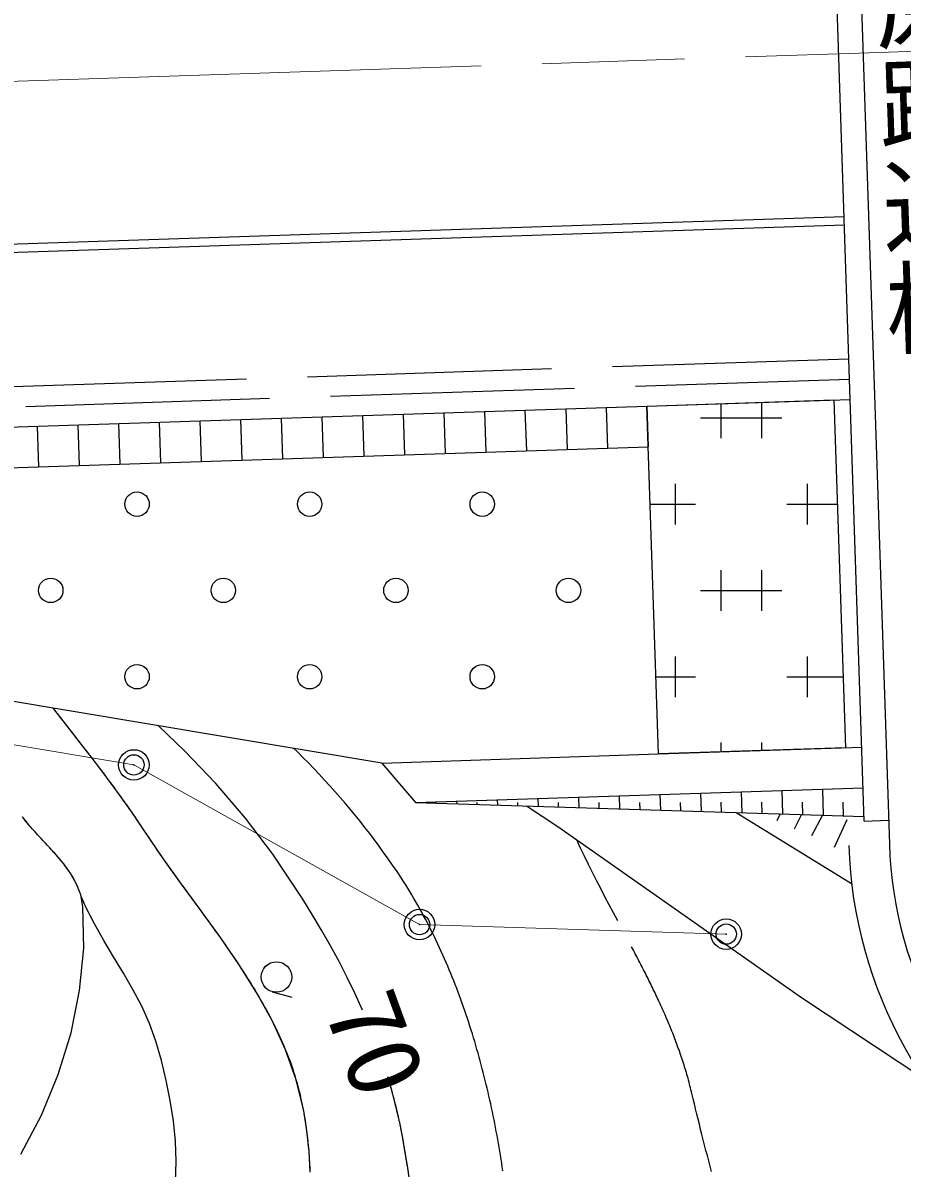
# Model space of a CAD drawing. Units: millimetres, scale not verified. Extents: x 40004 to 680061, y 20002 to 380034.
# Drawn here: x 326028 to 347645, y 257350 to 285508 of the extents above; entities that cross this region are included whole.
import ezdxf
from ezdxf.enums import TextEntityAlignment as Align

# ---------------------------------------------------------------- set-up
doc = ezdxf.new("R2010")
doc.units = ezdxf.units.MM
doc.header["$LTSCALE"] = 1000.09
doc.header["$PDMODE"] = 32
doc.header["$PDSIZE"] = 500
doc.linetypes.add('CHAIN', pattern=[18.5, 12, -1.5, 3.5, -1.5])
doc.linetypes.add('DASHED', pattern=[7.5, 6, -1.5])
for name, color, linetype, lineweight in [('M-BGD', 7, 'Continuous', 25), ('M-BMK', 2, 'CHAIN', 13), ('M-BMK-ROW', 30, 'Continuous', 25)]:
    doc.layers.add(name, color=color, linetype=linetype, lineweight=lineweight)
doc.styles.add('@ＭＳ ゴシック', font='')
doc.styles.add('ＭＳ ゴシック', font='')
doc.styles.get('@ＭＳ ゴシック').set_extended_font_data('@MS Gothic')
doc.styles.get('ＭＳ ゴシック').set_extended_font_data('MS Gothic')

msp = doc.modelspace()

# ---------------------------------------------------------------- linework, layer by layer
at = {"layer": 'M-BGD'}
for p, q in [((346222, 298759), (346835, 280283)), ((346713, 265882), (345634, 298401)), ((261589, 277940), (346220, 280749)), ((261605, 277734), (346226, 280546)), ((346835, 280283), (347332, 265319)), ((341372, 276086), (346369, 276252)), ((341372, 276086), (345969, 276239)), ((345969, 276239), (346253, 267687)), ((266692, 273607), (341372, 276086)), ((337374, 275953), (337407, 274954)), ((338373, 275987), (338406, 274987)), ((339373, 276020), (339406, 275020)), ((340372, 276053), (340405, 275053)), ((341655, 267535), (341372, 276086)), ((341655, 267535), (341372, 276086)), ((341372, 276086), (341405, 275087)), ((343185, 276146), (343185, 275297)), ((344185, 276180), (344185, 275297)), ((329378, 275688), (329411, 274689)), ((330378, 275721), (330411, 274722)), ((331377, 275754), (331410, 274755)), ((332377, 275788), (332410, 274788)), ((333376, 275821), (333409, 274821)), ((334375, 275854), (334409, 274854)), ((335375, 275887), (335408, 274888)), ((336374, 275920), (336407, 274921)), ((342685, 275797), (344685, 275797)), ((326380, 275589), (326413, 274589)), ((327379, 275622), (327412, 274622)), ((328379, 275655), (328412, 274655)), ((259064, 272354), (341405, 275087)), ((342064, 274175), (342064, 273175)), ((345307, 274175), (345307, 273175)), ((341452, 273675), (342564, 273675)), ((344807, 273675), (346054, 273675)), ((343185, 272054), (343185, 271054)), ((344185, 272054), (344185, 271054)), ((342685, 271554), (344685, 271554)), ((342064, 269932), (342064, 268932)), ((345307, 269932), (345307, 268932)), ((341592, 269432), (342564, 269432)), ((344807, 269432), (346195, 269432)), ((334850, 267309), (324993, 268957)), ((343185, 267811), (343185, 267586)), ((344185, 267811), (344185, 267619)), ((334850, 267309), (341655, 267535)), ((341655, 267535), (346653, 267701)), ((346253, 267687), (341655, 267535)), ((334850, 267309), (335681, 266336)), ((335681, 266336), (346686, 266701)), ((345686, 266668), (345708, 266026)), ((336691, 266370), (336693, 266305)), ((337691, 266403), (337695, 266274)), ((338690, 266436), (338697, 266243)), ((339690, 266469), (339698, 266212)), ((340689, 266502), (340700, 266181)), ((341689, 266535), (341701, 266150)), ((342688, 266569), (342703, 266119)), ((343687, 266602), (343705, 266088)), ((344687, 266635), (344706, 266057)), ((335681, 266336), (346709, 265995)), ((335692, 266336), (335692, 266336)), ((336193, 266320), (336192, 266337)), ((337194, 266289), (337193, 266338)), ((338196, 266258), (338193, 266339)), ((339184, 265743), (338410, 266252)), ((339184, 265743), (338410, 266252)), ((339197, 266227), (339194, 266340)), ((340199, 266196), (340194, 266341)), ((341201, 266165), (341195, 266342)), ((342202, 266135), (342195, 266343)), ((343204, 266104), (343196, 266344)), ((343564, 266093), (346405, 264348)), ((343564, 266093), (346405, 264348)), ((344205, 266073), (344196, 266346)), ((345207, 266042), (345197, 266347)), ((346208, 266011), (346197, 266348)), ((344643, 266059), (344566, 265886)), ((344643, 266059), (344566, 265886)), ((345172, 266048), (344995, 265680)), ((345172, 266048), (344995, 265680)), ((345689, 266030), (345416, 265518)), ((345689, 266030), (345416, 265518)), ((346288, 265912), (345972, 265232)), ((346288, 265912), (345972, 265232)), ((346713, 265882), (347313, 265902)), ((345172, 261538), (339184, 265743)), ((345172, 261538), (339184, 265743)), ((332159, 261688), (332640, 261551)), ((332159, 261688), (332640, 261551)), ((348183, 259543), (345172, 261538)), ((348183, 259543), (345172, 261538))]:
    msp.add_line(p, q, dxfattribs=at)
at = {"layer": 'M-BGD', "linetype": 'DASHED'}
for p, q in [((265558, 274570), (346336, 277251)), ((266125, 274089), (346352, 276752))]:
    msp.add_line(p, q, dxfattribs=at)
at = {"layer": 'M-BGD'}
for points in [[(333091, 257311), (333088, 257376), (333085, 257441), (333082, 257505), (333078, 257570), (333073, 257634), (333068, 257699), (333063, 257763), (333057, 257826), (333051, 257890), (333045, 257953), (333038, 258016), (333031, 258079), (333023, 258143), (333015, 258206), (333007, 258269), (332999, 258330), (332991, 258391), (332982, 258452), (332973, 258512), (332964, 258573), (332954, 258634), (332943, 258695), (332932, 258755), (332913, 258852), (332893, 258948), (332872, 259044), (332850, 259141), (332827, 259236), (332803, 259332), (332777, 259427), (332750, 259522), (332722, 259615), (332692, 259709), (332661, 259802), (332628, 259894), (332595, 259986), (332560, 260078), (332524, 260169), (332488, 260260), (332450, 260351), (332411, 260442), (332371, 260532), (332330, 260621), (332288, 260711), (332245, 260799), (332201, 260888), (332157, 260976), (332112, 261064), (332065, 261152), (332018, 261239), (331970, 261326), (331921, 261413), (331872, 261499), (331822, 261585), (331771, 261671), (331720, 261757), (331668, 261843), (331615, 261929), (331561, 262014), (331507, 262098), (331453, 262183), (331398, 262267), (331343, 262351), (331287, 262435), (331231, 262519), (331174, 262603), (331117, 262687), (331059, 262770), (331001, 262853), (330943, 262936), (330885, 263019), (330826, 263102), (330767, 263185), (330708, 263267), (330649, 263350), (330589, 263432), (330529, 263515), (330469, 263597), (330410, 263679), (330350, 263761), (330290, 263843), (330230, 263925), (330170, 264007), (330110, 264089), (330050, 264171), (329990, 264253), (329930, 264335), (329871, 264417), (329812, 264499), (329752, 264580), (329693, 264662), (329634, 264744), (329575, 264826), (329517, 264909), (329459, 264991), (329402, 265073), (329345, 265155), (329289, 265238), (329233, 265320), (329177, 265403), (329121, 265486), (329065, 265569), (329009, 265651), (328971, 265707), (328934, 265762), (328897, 265817), (328860, 265873), (328823, 265928), (328786, 265984), (328748, 266039), (328710, 266094), (328672, 266149), (328634, 266204), (328596, 266258), (328558, 266313), (328519, 266367), (328480, 266422), (328442, 266476), (328403, 266530), (328364, 266584), (328324, 266638), (328285, 266692), (328246, 266746), (328206, 266800), (328167, 266853), (328127, 266907), (328087, 266960), (328047, 267014), (328007, 267067), (327967, 267121), (327927, 267174), (327887, 267227), (327846, 267280), (327806, 267334), (327766, 267387), (327725, 267440), (327684, 267493), (327644, 267546), (327603, 267599), (327562, 267651), (327521, 267704), (327480, 267757), (327439, 267810), (327398, 267863), (327357, 267915), (327316, 267968), (327275, 268021), (327234, 268073), (327193, 268126), (327152, 268178), (327111, 268231), (327069, 268283), (327028, 268336), (326987, 268389), (326946, 268441), (326904, 268494), (326863, 268546), (326822, 268599), (326781, 268651), (326775, 268659)], [(333093, 257247), (333063, 257763), (333007, 258269), (332932, 258755), (332750, 259522), (332488, 260260), (332157, 260976), (331771, 261671), (331343, 262351), (330885, 263019), (330410, 263679), (329930, 264335), (329459, 264991), (329009, 265651), (328710, 266094), (328403, 266530), (328087, 266960), (327766, 267387), (327439, 267810), (327111, 268231), (326781, 268651), (326775, 268659)], [(334380, 261235), (334196, 261638), (334003, 262036), (333800, 262429), (333588, 262819), (333369, 263204), (333142, 263585), (332908, 263961), (332668, 264334), (332422, 264702), (332170, 265067), (331498, 265958), (330771, 266804), (330000, 267612), (329364, 268226)], [(334380, 261235), (334196, 261638), (334003, 262036), (333800, 262429), (333588, 262819), (333369, 263204), (333142, 263585), (332908, 263961), (332668, 264334), (332422, 264702), (332170, 265067), (331498, 265958), (330771, 266804), (330000, 267612), (329364, 268226)], [(337830, 257281), (337815, 257378), (337800, 257475), (337785, 257572), (337770, 257669), (337754, 257765), (337737, 257862), (337720, 257959), (337703, 258056), (337685, 258153), (337667, 258250), (337649, 258347), (337630, 258443), (337611, 258540), (337591, 258637), (337571, 258734), (337551, 258830), (337530, 258927), (337509, 259023), (337487, 259120), (337465, 259216), (337442, 259313), (337419, 259409), (337396, 259505), (337372, 259601), (337348, 259697), (337323, 259793), (337298, 259888), (337272, 259984), (337246, 260079), (337219, 260175), (337192, 260270), (337165, 260365), (337137, 260460), (337108, 260555), (337080, 260649), (337050, 260744), (337020, 260838), (336990, 260932), (336959, 261026), (336928, 261119), (336896, 261213), (336863, 261306), (336831, 261399), (336797, 261492), (336763, 261585), (336729, 261677), (336694, 261770), (336658, 261861), (336622, 261953), (336586, 262045), (336549, 262136), (336511, 262227), (336473, 262318), (336434, 262408), (336395, 262498), (336355, 262588), (336315, 262677), (336274, 262767), (336233, 262856), (336191, 262944), (336148, 263033), (336105, 263121), (336061, 263208), (336017, 263296), (335972, 263383), (335926, 263469), (335880, 263556), (335834, 263642), (335786, 263728), (335738, 263813), (335690, 263898), (335641, 263982), (335591, 264066), (335541, 264150), (335490, 264234), (335439, 264317), (335386, 264399), (335333, 264481), (335226, 264641), (335118, 264799), (335008, 264957), (334897, 265114), (334785, 265269), (334670, 265423), (334554, 265576), (334437, 265728), (334318, 265878), (334197, 266026), (334075, 266174), (333951, 266319), (333826, 266464), (333699, 266608), (333571, 266750), (333442, 266892), (333312, 267033), (333180, 267172), (333047, 267311), (332913, 267448), (332778, 267584), (332691, 267670)], [(325979, 257689), (326481, 258650), (326894, 259649), (327211, 260674), (327423, 261713), (327523, 262754), (327502, 263783), (327449, 264068), (327347, 264335), (327205, 264587), (327031, 264828), (326835, 265062), (326626, 265291), (326413, 265520), (326206, 265751), (326014, 265989)], [(329783, 257014), (329796, 257512), (329776, 258013), (329727, 258513), (329652, 259011), (329553, 259505), (329433, 259993), (329296, 260473), (329140, 260909), (328949, 261331), (328732, 261741), (328498, 262145), (328257, 262546), (328016, 262948), (327786, 263354), (327576, 263769), (327559, 263806), (327542, 263843), (327526, 263880), (327510, 263918), (327495, 263955), (327480, 263993), (327464, 264030), (327449, 264068), (327436, 264101), (327424, 264135), (327412, 264168), (327400, 264202), (327388, 264236), (327375, 264269), (327362, 264302), (327347, 264335), (327331, 264367), (327315, 264400), (327298, 264432), (327280, 264463), (327262, 264494), (327243, 264526), (327224, 264556), (327205, 264587), (327184, 264618), (327163, 264649), (327142, 264679), (327120, 264710), (327098, 264740), (327076, 264769), (327053, 264799), (327031, 264828), (327007, 264858), (326983, 264888), (326959, 264917), (326934, 264946), (326910, 264975), (326885, 265004), (326860, 265033), (326835, 265062), (326809, 265091), (326783, 265120), (326757, 265148), (326731, 265177), (326705, 265206), (326678, 265234), (326652, 265263), (326626, 265291), (326599, 265320), (326573, 265348), (326546, 265377), (326519, 265405), (326493, 265434), (326466, 265462), (326440, 265491), (326413, 265520), (326387, 265548), (326361, 265577), (326335, 265606), (326309, 265635), (326283, 265664), (326257, 265693), (326232, 265722), (326206, 265751), (326182, 265780), (326157, 265810), (326133, 265839), (326108, 265868), (326084, 265898), (326061, 265928), (326037, 265958), (326014, 265989)], [(340653, 263434), (340548, 263630), (340443, 263827), (340338, 264024), (340235, 264221), (340133, 264419), (340032, 264617), (339932, 264816), (339834, 265016), (339739, 265217), (339646, 265420)], [(340653, 263434), (340548, 263630), (340443, 263827), (340338, 264024), (340235, 264221), (340133, 264419), (340032, 264617), (339932, 264816), (339834, 265016), (339739, 265217), (339646, 265420)], [(342958, 257266), (342924, 257396), (342891, 257527), (342857, 257657), (342823, 257787), (342789, 257917), (342755, 258048), (342722, 258178), (342691, 258303), (342660, 258429), (342630, 258554), (342599, 258679), (342569, 258805), (342538, 258930), (342508, 259056), (342477, 259181), (342465, 259228), (342453, 259276), (342442, 259323), (342430, 259370), (342418, 259418), (342406, 259465), (342394, 259512), (342381, 259559), (342368, 259606), (342354, 259653), (342341, 259700), (342327, 259747), (342313, 259794), (342298, 259840), (342284, 259887), (342269, 259933), (342254, 259980), (342239, 260026), (342223, 260073), (342208, 260119), (342192, 260165), (342176, 260211), (342160, 260257), (342143, 260303), (342126, 260349), (342110, 260395), (342092, 260441), (342075, 260487), (342058, 260532), (342040, 260578), (342022, 260624), (342004, 260669), (341986, 260715), (341968, 260760), (341949, 260805), (341931, 260851), (341912, 260896), (341893, 260941), (341874, 260986), (341855, 261031), (341835, 261076), (341816, 261121), (341796, 261166), (341776, 261211), (341756, 261256), (341736, 261301), (341716, 261345), (341695, 261390), (341675, 261435), (341654, 261479), (341633, 261524), (341612, 261568), (341591, 261613), (341570, 261657), (341549, 261701), (341528, 261745), (341506, 261790), (341485, 261834), (341463, 261878), (341442, 261922), (341420, 261966), (341398, 262010), (341376, 262054), (341354, 262098), (341332, 262141), (341310, 262185), (341288, 262229), (341266, 262273), (341243, 262316), (341221, 262360), (341198, 262403), (341176, 262447), (341153, 262490), (341131, 262534), (341108, 262577), (341085, 262620), (341063, 262663), (341040, 262707), (341017, 262750), (340994, 262793)], [(335500, 257279), (335489, 257353), (335478, 257424), (335466, 257495), (335455, 257566), (335443, 257637), (335431, 257708), (335420, 257780), (335408, 257851), (335396, 257922), (335392, 257943), (335389, 257964), (335385, 257985), (335382, 258007), (335378, 258028), (335374, 258049), (335370, 258070), (335367, 258092), (335363, 258113), (335359, 258134), (335355, 258155), (335351, 258176), (335347, 258197), (335343, 258219), (335339, 258240), (335335, 258261), (335331, 258282), (335327, 258303), (335322, 258324), (335318, 258346), (335314, 258367), (335310, 258388), (335305, 258409), (335301, 258430), (335296, 258451), (335292, 258472), (335287, 258493), (335283, 258514), (335278, 258535), (335274, 258556), (335269, 258577), (335264, 258598), (335259, 258619), (335255, 258640), (335250, 258661), (335245, 258682), (335240, 258703), (335235, 258724), (335230, 258745), (335225, 258766), (335220, 258787), (335215, 258808), (335210, 258829), (335205, 258850), (335200, 258871), (335194, 258892), (335189, 258913), (335184, 258934), (335179, 258955), (335173, 258976), (335168, 258996), (335162, 259017), (335157, 259038), (335151, 259059), (335146, 259080), (335140, 259101), (335135, 259122), (335129, 259142), (335123, 259163), (335118, 259184), (335112, 259205), (335106, 259225), (335100, 259246), (335095, 259267), (335089, 259288), (335083, 259308), (335077, 259329), (335071, 259350), (335065, 259371), (335059, 259391), (335053, 259412), (335047, 259433), (335041, 259453), (335034, 259474), (335028, 259494), (335022, 259515), (335016, 259536), (335009, 259556), (335003, 259577), (334997, 259597)], [(335578, 256761), (335489, 257353), (335396, 257922), (335367, 258092), (335335, 258261), (335301, 258430), (335264, 258598), (335225, 258766), (335184, 258934), (335140, 259101), (335095, 259267), (335047, 259433), (334997, 259597)]]:
    msp.add_lwpolyline(points, dxfattribs=at)
for centre, radius in [((328835, 273675), 300), ((333078, 273675), 300), ((337321, 273675), 300), ((326713, 271554), 300), ((330956, 271554), 300), ((335199, 271554), 300), ((339442, 271554), 300), ((328835, 269432), 300), ((333078, 269432), 300), ((337321, 269432), 300), ((332261, 262048), 375), ((332262, 262048), 375)]:
    msp.add_circle(centre, radius, dxfattribs=at)
for radius in [11000, 10000]:
    msp.add_arc((357326, 265651), radius, 181.9011, 235.9878, dxfattribs=at)
at = {"layer": 'M-BMK'}
for p, q in [((346835, 284772), (368180, 285481)), ((269825, 282216), (346835, 284772))]:
    msp.add_line(p, q, dxfattribs=at)
at = {"layer": 'M-BMK-ROW', "lineweight": 13}
for p, q in [((324078, 268044), (328757, 267263)), ((328757, 267263), (335780, 263338)), ((335780, 263338), (343320, 263103))]:
    msp.add_line(p, q, dxfattribs=at)
at = {"layer": 'M-BMK-ROW'}
for centre in [(328757, 267263), (335780, 263338), (343320, 263103)]:
    msp.add_circle(centre, 375, dxfattribs=at)
for p in [(328757, 267263), (335780, 263338), (343320, 263103)]:
    msp.add_point(p, dxfattribs=at)

# ---------------------------------------------------------------- texts
at = {"layer": 'M-BGD'}
for s, rotation, style, p in [('楢原跨道橋', 272, '@ＭＳ ゴシック', (348276, 283534)), ('70', 290.138, 'ＭＳ ゴシック', (334705, 260422)), ('70', 290.138, 'ＭＳ ゴシック', (334705, 260422))]:
    msp.add_text(s, height=1833, rotation=rotation, dxfattribs=dict(at, style=style)).set_placement(p, align=Align.MIDDLE_CENTER)

doc.saveas('drawing.dxf')
